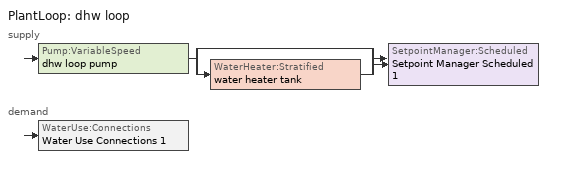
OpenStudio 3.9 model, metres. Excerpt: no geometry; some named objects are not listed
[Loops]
PlantLoop 'dhw loop'
 supply: Pump:VariableSpeed 'dhw loop pump' > split
  | bypass
  | WaterHeater:Stratified 'water heater tank'
  join > SetpointManager:Scheduled 'Setpoint Manager Scheduled 1'
 demand: WaterUse:Connections 'Water Use Connections 1'
[Sizing:Zone]
conditioned space: Zone Cooling Design Supply Air Temperature Input Method=SupplyAirTemperature; Zone Cooling Design Supply Air Temperature {C}=14; Zone Cooling Design Supply Air Temperature Difference {deltaC}=11.11; Zone Heating Design Supply Air Temperature Input Method=SupplyAirTemperature; Zone Heating Design Supply Air Temperature {C}=40; Zone Heating Design Supply Air Temperature Difference {deltaC}=11.11; Zone Cooling Design Supply Air Humidity Ratio {kg-H2O/kg-air}=0.0085; Zone Heating Design Supply Air Humidity Ratio {kg-H2O/kg-air}=0.008; Cooling Design Air Flow Method=DesignDay; Heating Design Air Flow Method=DesignDay; Account for Dedicated Outdoor Air System=No; Dedicated Outdoor Air System Control Strategy=NeutralSupplyAir; Dedicated Outdoor Air Low Setpoint Temperature for Design {C}=autosize; Dedicated Outdoor Air High Setpoint Temperature for Design {C}=autosize; Zone Load Sizing Method=Sensible Load Only No Latent Load; Zone Latent Cooling Design Supply Air Humidity Ratio Input Method=HumidityRatioDifference; Zone Cooling Design Supply Air Humidity Ratio Difference {kgWater/kgDryAir}=0.005; Zone Latent Heating Design Supply Air Humidity Ratio Input Method=HumidityRatioDifference; Zone Humidification Design Supply Air Humidity Ratio Difference {kgWater/kgDryAir}=0.005; Sizing Option=Coincident
[Zone equipment]
conditioned space: unit heater unitary system
[Coil:Heating:Gas]
unit heater htg coil: Availability Schedule=Always On Discrete; Gas Burner Efficiency=0.68; Nominal Capacity {W}=17598; On Cycle Parasitic Electric Load {W}=0; Off Cycle Parasitic Gas Load {W}=0; Fuel Type=NaturalGas
[Fan:SystemModel] Availability Schedule=Always On Discrete; Speed Control Method=Discrete; Electric Power Minimum Flow Rate Fraction=0.2; Design Pressure Rise {Pa}=500; Motor Efficiency=1; Motor In Air Stream Fraction=1; Design Electric Power Consumption {W}=autosize; Design Power Sizing Method=PowerPerFlow; Electric Power Per Unit Flow Rate Per Unit Pressure {W-s/m3-Pa}=1.66667; Fan Total Efficiency=0.7; Motor Loss Radiative Fraction=0
Name | Design Maximum Air Flow Rate {m3/s} | Electric Power Per Unit Flow Rate {W/(m3/s)} | Speed Flow Fraction 1 | Speed Electric Power Fraction 1
unit heater supply fan | 0.82638 | 1e-06 | 1 | 1
water heater fan | 0.0854225 | 97.8923
[EnergyManagementSystem:Sensor]
Name | Output Variable or Output Meter Index Key | Output Variable or Output Meter
unit_heater_supply_fan_s | unit heater supply fan | Fan Electricity Energy
unit_heater_htg_coil_s | unit heater htg coil | Heating Coil Heating Energy
water_heater_amb_temp; fridge_tin_s; tin_s; tin_s_1 | conditioned space | Zone Mean Air Temperature
water_heater_amb_rh | conditioned space | Zone Air Relative Humidity
water_heater_tl | water heater tank | Water Heater Heat Loss Rate
water_heater_sens_cool | water heater coil | Cooling Coil Sensible Cooling Rate
water_heater_lat_cool | water heater coil | Cooling Coil Latent Cooling Rate
water_heater_fan_pwr; water_heater_fan_energy | water heater fan | Fan Electricity Rate
water_heater_tank_energy | water heater tank | Water Heater Electricity Rate
water_heater_coil_energy | water heater coil | Cooling Coil Water Heating Electricity Rate
water_heater_tank_on_cycle_parasitic | water heater tank | Water Heater On Cycle Parasitic Electricity Rate
water_heater_tank_off_cycle_parasitic | water heater tank | Water Heater Off Cycle Parasitic Electricity Rate
win_s | conditioned space | Zone Air Humidity Ratio
tout_s | conditioned space | Zone Outdoor Air Drybulb Temperature
conditioned_space_htg_unmet_s | conditioned space | Zone Heating Setpoint Not Met Time
conditioned_space_clg_unmet_s | conditioned space | Zone Cooling Setpoint Not Met Time
s_surf_5 | Wall3 | Surface Inside Face Net Surface Thermal Radiation Heat Gain Energy
s_conv_6 | Wall4 | Surface Inside Face Convection Heat Gain Energy
s_ig_6 | Wall4 | Surface Inside Face Internal Gains Radiation Heat Gain Energy
s_sol_6 | Wall4 | Surface Inside Face Solar Radiation Heat Gain Energy
s_lgt_6 | Wall4 | Surface Inside Face Lights Radiation Heat Gain Energy
s_surf_6 | Wall4 | Surface Inside Face Net Surface Thermal Radiation Heat Gain Energy
s_conv_7 | Wall5 | Surface Inside Face Convection Heat Gain Energy
s_ig_7 | Wall5 | Surface Inside Face Internal Gains Radiation Heat Gain Energy
s_sol_7 | Wall5 | Surface Inside Face Solar Radiation Heat Gain Energy
s_lgt_7 | Wall5 | Surface Inside Face Lights Radiation Heat Gain Energy
s_surf_7 | Wall5 | Surface Inside Face Net Surface Thermal Radiation Heat Gain Energy
s_conv_8 | Wall6 | Surface Inside Face Convection Heat Gain Energy
s_ig_8 | Wall6 | Surface Inside Face Internal Gains Radiation Heat Gain Energy
s_sol_8 | Wall6 | Surface Inside Face Solar Radiation Heat Gain Energy
s_lgt_8 | Wall6 | Surface Inside Face Lights Radiation Heat Gain Energy
s_surf_8 | Wall6 | Surface Inside Face Net Surface Thermal Radiation Heat Gain Energy
s_conv_9 | Wall7 | Surface Inside Face Convection Heat Gain Energy
s_ig_9 | Wall7 | Surface Inside Face Internal Gains Radiation Heat Gain Energy
s_sol_9 | Wall7 | Surface Inside Face Solar Radiation Heat Gain Energy
s_lgt_9 | Wall7 | Surface Inside Face Lights Radiation Heat Gain Energy
s_surf_9 | Wall7 | Surface Inside Face Net Surface Thermal Radiation Heat Gain Energy
s_conv_10 | Wall8 | Surface Inside Face Convection Heat Gain Energy
s_ig_10 | Wall8 | Surface Inside Face Internal Gains Radiation Heat Gain Energy
s_sol_10 | Wall8 | Surface Inside Face Solar Radiation Heat Gain Energy
s_lgt_10 | Wall8 | Surface Inside Face Lights Radiation Heat Gain Energy
s_surf_10 | Wall8 | Surface Inside Face Net Surface Thermal Radiation Heat Gain Energy
im_conv | furniture mass conditioned space 1 | Surface Inside Face Convection Heat Gain Energy
im_ig | furniture mass conditioned space 1 | Surface Inside Face Internal Gains Radiation Heat Gain Energy
im_sol | furniture mass conditioned space 1 | Surface Inside Face Solar Radiation Heat Gain Energy
im_lgt | furniture mass conditioned space 1 | Surface Inside Face Lights Radiation Heat Gain Energy
im_surf | furniture mass conditioned space 1 | Surface Inside Face Net Surface Thermal Radiation Heat Gain Energy
im_conv_1 | partition wall mass | Surface Inside Face Convection Heat Gain Energy
im_ig_1 | partition wall mass | Surface Inside Face Internal Gains Radiation Heat Gain Energy
im_sol_1 | partition wall mass | Surface Inside Face Solar Radiation Heat Gain Energy
im_lgt_1 | partition wall mass | Surface Inside Face Lights Radiation Heat Gain Energy
im_surf_1 | partition wall mass | Surface Inside Face Net Surface Thermal Radiation Heat Gain Energy
airflow_gain | infil flow | Infiltration Sensible Heat Gain Energy
airflow_loss | infil flow | Infiltration Sensible Heat Loss Energy
airflow_gain_1 | natural vent flow | Infiltration Sensible Heat Gain Energy
airflow_loss_1 | natural vent flow | Infiltration Sensible Heat Loss Energy
airflow_gain_2 | whole house fan flow | Infiltration Sensible Heat Gain Energy
airflow_loss_2 | whole house fan flow | Infiltration Sensible Heat Loss Energy
mv_conv | mech vent bath fan 0 | Electric Equipment Convective Heating Energy
mv_rad | mech vent bath fan 0 | Electric Equipment Radiant Heating Energy
mv_conv_1 | mech vent house fan | Electric Equipment Convective Heating Energy
mv_rad_1 | mech vent house fan | Electric Equipment Radiant Heating Energy
mv_conv_2 | mech vent house fan cfis | Electric Equipment Convective Heating Energy
mv_rad_2 | mech vent house fan cfis | Electric Equipment Radiant Heating Energy
mv_conv_3 | mech vent range fan 0 | Electric Equipment Convective Heating Energy
mv_rad_3 | mech vent range fan 0 | Electric Equipment Radiant Heating Energy
mv_conv_4 | mech vent house fan latent load | Other Equipment Convective Heating Energy
mv_rad_4 | mech vent house fan latent load | Other Equipment Radiant Heating Energy
mv_conv_5 | mech vent house fan sensible load | Other Equipment Convective Heating Energy
mv_rad_5 | mech vent house fan sensible load | Other Equipment Radiant Heating Energy
ig_lgt_conv | interior lighting | Lights Convective Heating Energy
ig_lgt_rad | interior lighting | Lights Radiant Heating Energy
ig_lgt_vis | interior lighting | Lights Visible Radiation Heating Energy
ig_ee_conv | ceiling fan | Electric Equipment Convective Heating Energy
ig_ee_rad | ceiling fan | Electric Equipment Radiant Heating Energy
ig_ee_conv_1 | clothes dryer | Electric Equipment Convective Heating Energy
ig_ee_rad_1 | clothes dryer | Electric Equipment Radiant Heating Energy
ig_ee_conv_2 | clothes washer | Electric Equipment Convective Heating Energy
ig_ee_rad_2 | clothes washer | Electric Equipment Radiant Heating Energy
ig_ee_conv_3 | cooking range | Electric Equipment Convective Heating Energy
ig_ee_rad_3 | cooking range | Electric Equipment Radiant Heating Energy
ig_ee_conv_4 | dishwasher | Electric Equipment Convective Heating Energy
ig_ee_rad_4 | dishwasher | Electric Equipment Radiant Heating Energy
ig_ee_conv_5 | fridge | Electric Equipment Convective Heating Energy
ig_ee_rad_5 | fridge | Electric Equipment Radiant Heating Energy
ig_ee_conv_6 | misc plug loads | Electric Equipment Convective Heating Energy
ig_ee_rad_6 | misc plug loads | Electric Equipment Radiant Heating Energy
ig_ee_conv_7 | misc tv | Electric Equipment Convective Heating Energy
ig_ee_rad_7 | misc tv | Electric Equipment Radiant Heating Energy
ig_ee_conv_8 | whole house fan | Electric Equipment Convective Heating Energy
ig_ee_rad_8 | whole house fan | Electric Equipment Radiant Heating Energy
ig_oe_conv | clothes dryer 1 | Other Equipment Convective Heating Energy
ig_oe_rad | clothes dryer 1 | Other Equipment Radiant Heating Energy
ig_oe_conv_1 | cooking range 1 | Other Equipment Convective Heating Energy
ig_oe_rad_1 | cooking range 1 | Other Equipment Radiant Heating Energy
ig_oe_conv_2 | general water use latent | Other Equipment Convective Heating Energy
ig_oe_rad_2 | general water use latent | Other Equipment Radiant Heating Energy
ig_oe_conv_3 | general water use sensible | Other Equipment Convective Heating Energy
ig_oe_rad_3 | general water use sensible | Other Equipment Radiant Heating Energy
ig_oe_conv_4 | water heater energy adjustment1 | Other Equipment Convective Heating Energy
ig_oe_rad_4 | water heater energy adjustment1 | Other Equipment Radiant Heating Energy
ig_oe_conv_5 | water heater lat | Other Equipment Convective Heating Energy
ig_oe_rad_5 | water heater lat | Other Equipment Radiant Heating Energy
ig_oe_conv_6 | water heater sens | Other Equipment Convective Heating Energy
ig_oe_rad_6 | water heater sens | Other Equipment Radiant Heating Energy
ig_ppl_conv | occupants | People Convective Heating Energy
ig_ppl_rad | occupants | People Radiant Heating Energy
htg_sp_s_1 | heating setpoint | Schedule Value
clg_sp_s_1 | cooling setpoint | Schedule Value
[EnergyManagementSystem:Program]
unit_heater_supply_fan_disaggregate_program: Set unit_heater_supply_fan_primary_htg = 0; If unit_heater_htg_coil_s > 0; Set unit_heater_supply_fan_primary_htg = unit_heater_supply_fan_s; EndIf
water_heater_InletAir: Set water_heater_Tamb_act = water_heater_amb_temp; Set water_heater_RHamb_act = 0; Set water_heater_RHamb_act = water_heater_RHamb_act + (water_heater_amb_rh / 100) / 1; Set water_heater_sens_act = (0 - water_heater_sens_cool - (water_heater_tl + water_heater_fan_pwr)) / 1; Set water_heater_lat_act = (0 - water_heater_lat_cool) / 1
water_heater_Control: Set water_heater_HPWHSchedOverride = water_heater_T_set; If (water_heater_amb_temp<5.56) || (water_heater_amb_temp>48.89); Set water_heater_UESchedOverride = water_heater_T_set; Set water_heater_LESchedOverride = water_heater_T_set; Else; Set water_heater_UESchedOverride = water_heater_T_set - 9.0; Set water_heater_LESchedOverride = 0; EndIf
water_heater_hpwh_EC_adj: If WarmupFlag == 0; Set dhw_e_cons = water_heater_tank_energy + water_heater_tank_on_cycle_parasitic + water_heater_tank_off_cycle_parasitic + water_heater_coil_energy + water_heater_fan_energy; Set water_heater_hpwh_ec_adj_act = 0.0 * dhw_e_cons / 1; EndIf
fridge_schedule_program: Set Tin = fridge_tin_s*(9.0/5.0)+32.0; Set fridge_schedule_act = 0; If (Hour == 0); Set fridge_schedule_act = (-0.487+0.019*Tin); ElseIf (Hour == 1); Set fridge_schedule_act = (-0.34+0.016*Tin); ElseIf (Hour == 2); Set fridge_schedule_act = (-0.37+0.017*Tin); ElseIf (Hour == 3); Set fridge_schedule_act = (-0.361+0.016*Tin); ElseIf (Hour == 4); Set fridge_schedule_act = (-0.515+0.018*Tin); ElseIf (Hour == 5); Set fridge_schedule_act = (-0.684+0.021*Tin); ElseIf (Hour == 6); Set fridge_schedule_act = (-0.471+0.019*Tin); ElseIf (Hour == 7); Set fridge_schedule_act = (-0.159+0.015*Tin); ElseIf (Hour == 8); Set fridge_schedule_act = (-0.079+0.015*Tin); ElseIf (Hour == 9); Set fridge_schedule_act = (-0.417+0.019*Tin); ElseIf (Hour == 10); Set fridge_schedule_act = (-0.411+0.018*Tin); ElseIf (Hour == 11); Set fridge_schedule_act = (-0.386+0.018*Tin); ElseIf (Hour == 12); Set fridge_schedule_act = (-0.24+0.016*Tin); ElseIf (Hour == 13); Set fridge_schedule_act = (-0.314+0.017*Tin); ElseIf (Hour == 14); Set fridge_schedule_act = (-0.16+0.015*Tin); ElseIf (Hour == 15); Set fridge_schedule_act = (-0.121+0.015*Tin); ElseIf (Hour == 16); Set fridge_schedule_act = (-0.469+0.02*Tin); ElseIf (Hour == 17); Set fridge_schedule_act = (-0.412+0.02*Tin); ElseIf (Hour == 18); Set fridge_schedule_act = (-0.091+0.017*Tin); ElseIf (Hour == 19); Set fridge_schedule_act = (0.077+0.014*Tin); ElseIf (Hour == 20); Set fridge_schedule_act = (-0.118+0.016*Tin); ElseIf (Hour == 21); Set fridge_schedule_act = (-0.247+0.017*Tin); ElseIf (Hour == 22); Set fridge_schedule_act = (-0.445+0.019*Tin); ElseIf (Hour == 23); Set fridge_schedule_act = (-0.544+0.02*Tin); EndIf
natural_vent_program: Set Tin = tin_s; Set Tout = tout_s; Set Wout = out_wt_s; Set Pbar = out_pb_s; Set Phiout = (@RhFnTdbWPb Tout Wout Pbar); Set MaxHR = 0.0115; Set Tnvsp = (htg_sp_s + clg_sp_s) / 2; Set NVavail = natural_vent_s; Set ClgSsnAvail = cool_season; Set Qnv = 0; Set Qwhf = 0; Set whole_house_fan_mix_act = 0; Set whole_house_fan_act = 0; If ((Wout < MaxHR) && (Tin > Tout) && (Tin > Tnvsp) && (ClgSsnAvail > 0)); Set WHF_Flow = 0; Set Adj = (Tin-Tnvsp)/(Tin-Tout); Set Adj = (@Min Adj 1); Set Adj = (@Max Adj 0); If (WHF_Flow > 0); Set Qwhf = WHF_Flow*Adj; Set whole_house_fan_mix_act = WHF_Flow*Adj; Set WHF_W = 0; Set whole_house_fan_act = WHF_W*Adj; ElseIf (NVavail > 0); Set NVArea = 7409.649180672; Set Cs = 0.00017937135914540493; Set Cw = 8.70903777141566e-05; Set Tdiff = Tin-Tout; Set dT = (@Abs Tdiff); Set Vwind = site_vw_s; Set SGNV = NVArea*Adj*((((Cs*dT)+(Cw*(Vwind^2)))^0.5)/1000); Set MaxNV = 2.7423292766208007; Set Qnv = (@Min SGNV MaxNV); EndIf; EndIf; Set natural_vent_flow_act = Qnv; Set whole_house_fan_flow_act = Qwhf; Set natural_vent_program_Qnv = Qnv; Set natural_vent_program_Qwhf = Qwhf
[AirLoopHVAC:UnitarySystem]
unit heater unitary system: Control Type=Load; Controlling Zone or Thermostat Location=conditioned space; Dehumidification Control Type=None; Availability Schedule=Always On Discrete; Supply Fan=unit heater supply fan; Fan Placement=BlowThrough; Supply Air Fan Operating Mode Schedule=unit heater auto fan schedule; Heating Coil=unit heater htg coil; DX Heating Coil Sizing Ratio=1; Use DOAS DX Cooling Coil=No; DOAS DX Cooling Coil Leaving Minimum Air Temperature {C}=2; Latent Load Control=SensibleOnlyLoadControl; Supply Air Flow Rate Method During Cooling Operation=SupplyAirFlowRate; Supply Air Flow Rate During Cooling Operation {m3/s}=0; Supply Air Flow Rate Method During Heating Operation=SupplyAirFlowRate; Supply Air Flow Rate During Heating Operation {m3/s}=0.82638; Supply Air Flow Rate Method When No Cooling or Heating is Required=SupplyAirFlowRate; Supply Air Flow Rate When No Cooling or Heating is Required {m3/s}=0; No Load Supply Air Flow Rate Control Set To Low Speed=Yes; Maximum Supply Air Temperature {C}=48.8889; Maximum Outdoor Dry-Bulb Temperature for Supplemental Heater Operation {C}=21; Ancilliary On-Cycle Electric Power {W}=0; Ancilliary Off-Cycle Electric Power {W}=0
[ElectricEquipment:Definition] Design Level Calculation Method=EquipmentLevel
Name | Design Level {W} | Fraction Latent | Fraction Radiant | Fraction Lost
clothes washer | 452.871 | 0.03 | 0.162 | 0.7
dishwasher | 1447.56 | 0.3 | 0.18 | 0.4
[PlantLoop]
dhw loop: Fluid Type=Water; Glycol Concentration=0; Maximum Loop Flow Rate {m3/s}=0.01; Plant Loop Volume {m3}=0.003; Load Distribution Scheme=Optimal
[Sizing:Plant]
dhw loop: Loop Type=Heating; Design Loop Exit Temperature {C}=51.6667; Loop Design Temperature Difference {deltaC}=5.55556; Sizing Option=NonCoincident; Zone Timesteps in Averaging Window=1; Coincident Sizing Factor Mode=None
[Pump:VariableSpeed]
dhw loop pump: Rated Flow Rate {m3/s}=0.01; Rated Pump Head {Pa}=1; Rated Power Consumption {W}=0; Motor Efficiency=0.85; Fraction of Motor Inefficiencies to Fluid Stream=0; Coefficient 1 of the Part Load Performance Curve=0; Coefficient 2 of the Part Load Performance Curve=1; Coefficient 3 of the Part Load Performance Curve=0; Coefficient 4 of the Part Load Performance Curve=0; Minimum Flow Rate {m3/s}=0; Pump Control Type=Intermittent; Skin Loss Radiative Fraction=0.5; Design Power Sizing Method=PowerPerFlowPerPressure; Design Electric Power per Unit Flow Rate {W/(m3/s)}=348701.1; Design Shaft Power per Unit Flow Rate per Unit Head {W-s/m3-Pa}=1.28205; Design Minimum Flow Rate Fraction=0
[SetpointManager:Scheduled]
Setpoint Manager Scheduled 1: Control Variable=Temperature; Schedule=dhw temp
[Coil:WaterHeating:AirToWaterHeatPump:Wrapped]
water heater coil: Rated Heating Capacity {W}=2149.38; Rated COP {W/W}=4.299056; Rated Sensible Heat Ratio=0.88; Rated Evaporator Inlet Air Dry-Bulb Temperature {C}=19.7222; Rated Evaporator Inlet Air Wet-Bulb Temperature {C}=13.561; Rated Condenser Water Temperature {C}=48.89; Rated Evaporator Air Flow Rate {m3/s}=0.0854225; Evaporator Fan Power Included in Rated COP=Yes; Crankcase Heater Capacity {W}=0; Maximum Ambient Temperature for Crankcase Heater Operation {C}=0; Evaporator Air Temperature Type for Curve Objects=WetBulbTemperature; Heating Capacity Function of Temperature Curve=HPWH-Cap-fT; Heating Capacity Function of Air Flow Fraction Curve=HPWH-Htg-Cap-FF; Heating COP Function of Temperature Curve=HPWH-COP-fT; Heating COP Function of Air Flow Fraction Curve=HPWH-Htg-COP-FF; Part Load Fraction Correlation Curve=HPWH-COP-fPLR
[WaterHeater:Stratified]
water heater tank: Tank Volume {m3}=0.27255; Tank Height {m}=1.5975; Tank Shape=VerticalCylinder; Maximum Temperature Limit {C}=90; Heater Priority Control=MasterSlave; Heater 1 Setpoint Temperature Schedule=water heater TopElementSetpoint; Heater 1 Deadband Temperature Difference {deltaC}=18.5; Heater 1 Capacity {W}=4500.11; Heater 1 Height {m}=1.26469; Heater 2 Setpoint Temperature Schedule=water heater BottomElementSetpoint; Heater 2 Deadband Temperature Difference {deltaC}=3.89; Heater 2 Capacity {W}=4500.11; Heater 2 Height {m}=0.332813; Heater Fuel Type=Electricity; Heater Thermal Efficiency=1; Off Cycle Parasitic Fuel Consumption Rate {W}=3; Off Cycle Parasitic Fuel Type=Electricity; Off Cycle Parasitic Heat Fraction to Tank=0; Off Cycle Parasitic Height {m}=0; On Cycle Parasitic Fuel Consumption Rate {W}=3; On Cycle Parasitic Fuel Type=Electricity; On Cycle Parasitic Heat Fraction to Tank=0; On Cycle Parasitic Height {m}=0; Ambient Temperature Indicator=Schedule; Ambient Temperature Schedule=water heater Tamb act; Uniform Skin Loss Coefficient per Unit Area to Ambient Temperature {W/m2-K}=0.92499; Skin Loss Fraction to Zone=1; Off Cycle Flue Loss Coefficient to Ambient Temperature {W/K}=0; Off Cycle Flue Loss Fraction to Zone=1; Use Side Effectiveness=1; Use Side Inlet Height {m}=0; Use Side Outlet Height {m}=autocalculate; Source Side Effectiveness=1; Source Side Inlet Height {m}=0; Source Side Outlet Height {m}=0; Inlet Mode=Fixed; Use Side Design Flow Rate {m3/s}=0.00453494; Source Side Design Flow Rate {m3/s}=0; Indirect Water Heating Recovery Time {hr}=1.5; Number of Nodes=6; Additional Destratification Conductivity {W/m-K}=0; Node 1 Additional Loss Coefficient {W/m2-K}=0; Node 2 Additional Loss Coefficient {W/m2-K}=0; Node 3 Additional Loss Coefficient {W/m2-K}=0; Node 4 Additional Loss Coefficient {W/m2-K}=0; Node 5 Additional Loss Coefficient {W/m2-K}=0; Node 6 Additional Loss Coefficient {W/m2-K}=0; Node 7 Additional Loss Coefficient {W/m2-K}=0; Node 8 Additional Loss Coefficient {W/m2-K}=0; Node 9 Additional Loss Coefficient {W/m2-K}=0; Node 10 Additional Loss Coefficient {W/m2-K}=0; Node 11 Additional Loss Coefficient {W/m2-K}=0; Node 12 Additional Loss Coefficient {W/m2-K}=0
[WaterHeater:Sizing]
water heater tank: Design Mode=PeakDraw; Time Storage Can Meet Peak Draw {hr}=0.538503; Time for Tank Recovery {hr}=0; Nominal Tank Volume for Autosizing Plant Connections {m3}=1
[WaterHeater:HeatPump:WrappedCondenser]
water heater hpwh: Compressor Setpoint Temperature Schedule=water heater setpoint; Dead Band Temperature Difference {deltaC}=3.89; Condenser Bottom Location {m}=0.0665625; Condenser Top Location {m}=0.865313; Evaporator Air Flow Rate {m3/s}=0.0854225; Inlet Air Configuration=Schedule; Inlet Air Temperature Schedule=water heater Tamb act; Inlet Air Humidity Schedule=water heater RHamb act; Tank=water heater tank; DX Coil=water heater coil; Minimum Inlet Air Temperature for Compressor Operation {C}=5.55556; Maximum Inlet Air Temperature for Compressor Operation {C}=48.8889; Compressor Location=Schedule; Compressor Ambient Temperature Schedule=water heater Tamb act; Fan=water heater fan; Fan Placement=DrawThrough; On Cycle Parasitic Electric Load {W}=0; Off Cycle Parasitic Electric Load {W}=0; Parasitic Heat Rejection Location=Outdoors; Inlet Air Mixer Schedule=Always On Discrete; Tank Element Control Logic=MutuallyExclusive; Control Sensor 1 Height In Stratified Tank {m}=1.26469; Control Sensor 1 Weight=0.75; Control Sensor 2 Height In Stratified Tank {m}=0.465938
[EnergyManagementSystem:Actuator] Actuated Component Type=Schedule:Constant; Actuated Component Control Type=Schedule Value
Name | Actuated Component
water_heater_Tamb_act | water heater Tamb act
water_heater_RHamb_act | water heater RHamb act
[WaterUse:Connections]
Water Use Connections 1: Drain Water Heat Exchanger Type=None; Drain Water Heat Exchanger Destination=Plant; Water Use Equipment Name 1=dhw fixtures; Water Use Equipment Name 2=dhw distribution waste; Water Use Equipment Name 3=clothes washer; Water Use Equipment Name 4=dishwasher
[WaterUse:Equipment:Definition]
Name | Peak Flow Rate {m3/s} | Target Temperature Schedule
dhw fixtures | 5.3566e-05 | mixed water temperature schedule
dhw distribution waste | 1.62389e-05 | mixed water temperature schedule
clothes washer | 3.51144e-06
dishwasher | 7.23781e-06
[Schedule:Constant]
Name | Value
Always On Discrete | 1
unit heater auto fan schedule; water heater TopElementSetpoint; water heater BottomElementSetpoint | 0
dhw temp; water heater setpoint | 51.6667
water heater Tamb act | 23
water heater RHamb act | 0.5
mixed water temperature schedule | 40.5556
[Schedule:File]
dishwasher: External File=External File 1; Column Number=8; Rows to Skip at Top=1; Number of Hours of Data=8760; Interpolate to Timestep=Yes; Minutes per Item=15; Translate File With Relative Path=Yes
[Curve:Biquadratic] Minimum Value of x=0; Maximum Value of x=100; Minimum Value of y=0; Maximum Value of y=100
Name | Coefficient1 Constant | Coefficient2 x | Coefficient3 x**2 | Coefficient4 y | Coefficient5 y**2 | Coefficient6 x*y
HPWH-Cap-fT | 0.563 | 0.0437 | 3.9e-05 | 0.0055 | -0.000148 | -0.000145
HPWH-COP-fT | 1.1332 | 0.063 | -9.79e-05 | -0.00972 | -2.14e-05 | -0.000686
[Curve:Cubic] Coefficient1 Constant=1; Coefficient2 x=0; Coefficient3 x**2=0; Coefficient4 x**3=0; Minimum Value of x=0
Name | Maximum Value of x
HPWH-Htg-Cap-FF; HPWH-Htg-COP-FF | 100
HPWH-COP-fPLR | 1
